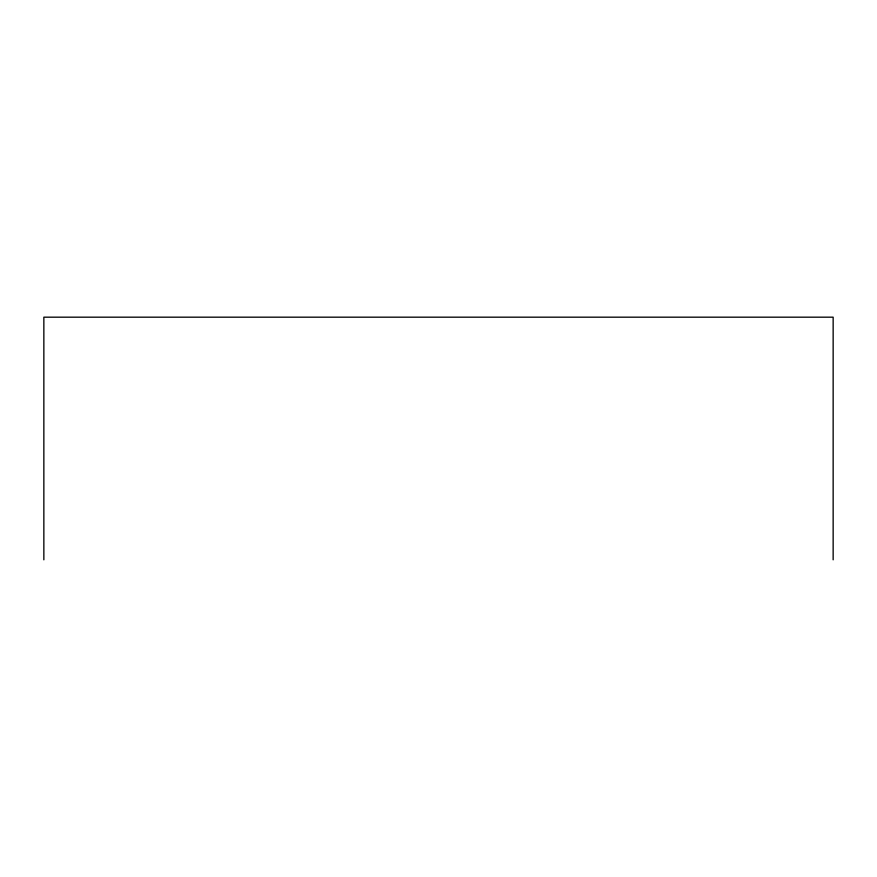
<?xml version="1.0" encoding="UTF-8"?>
<svg xmlns="http://www.w3.org/2000/svg" width="877" height="877" viewBox="0 0 877 877"><rect width="100%" height="100%" fill="white"/><g stroke="black" fill="none" stroke-linecap="round" stroke-linejoin="round"><path stroke-width="1.32" d="M833.15 559.822L833.15 317.178L43.85 317.178L43.85 559.822"/></g></svg>
